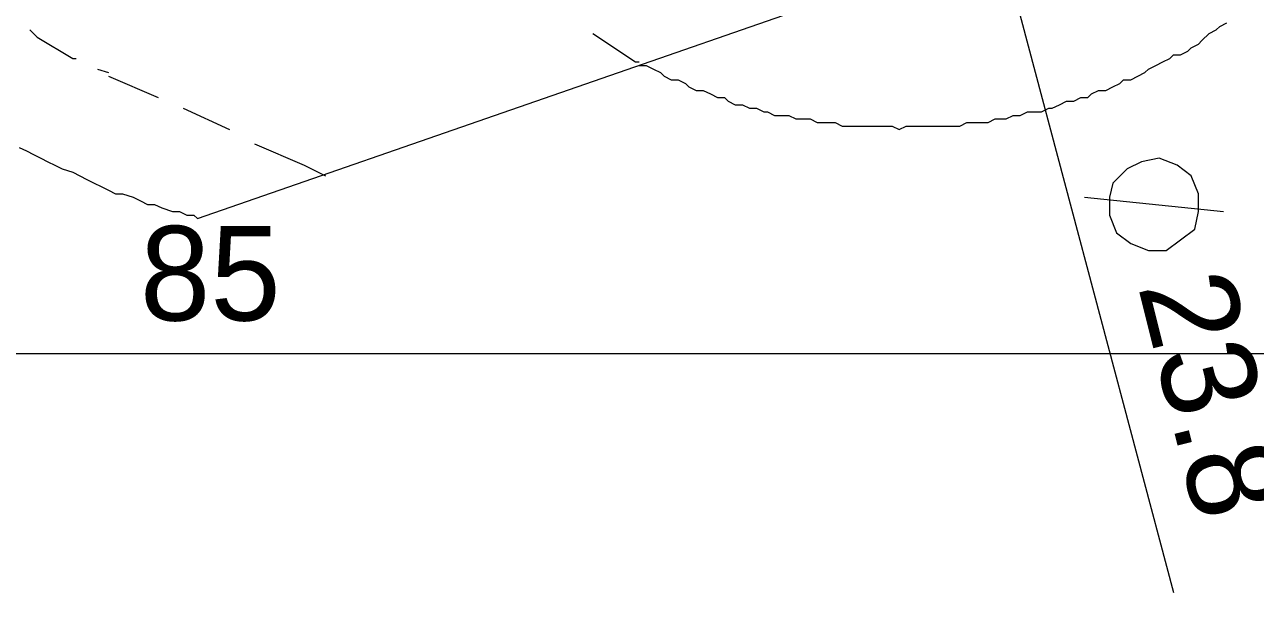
# Model space of a CAD drawing. Header units: millimetres. Extents: x 89051 to 218395, y -330386 to -125649.
# Drawn here: x 100588.4 to 100765.4, y -134391.2 to -134309.5 of the extents above; entities that cross this region are included whole.
import ezdxf

# ---------------------------------------------------------------- set-up
doc = ezdxf.new("R2010")
doc.units = ezdxf.units.MM
doc.header["$LTSCALE"] = 13
doc.layers.add('C00-00-00', color=7, linetype='Continuous')
doc.layers.add('铁心', color=3, linetype='Continuous', lineweight=0)
doc.styles.get("Standard").update_dxf_attribs({"font": 'gbenor.shx', "bigfont": 'gbcbig.shx'})

msp = doc.modelspace()

# ---------------------------------------------------------------- linework, layer by layer
at = {"layer": 'C00-00-00', "lineweight": 15}
for points in [[(100613.28, -134337.37), (100710.61, -134303.56)], [(100676.8, -134315.35), (100677.83, -134315.35), (100678.85, -134315.86), (100679.87, -134316.37), (100680.39, -134316.88), (100681.41, -134317.39), (100682.44, -134317.39), (100683.46, -134317.91), (100683.97, -134318.42), (100685, -134318.93), (100686.02, -134318.93), (100687.05, -134319.44), (100688.07, -134319.96), (100689.09, -134319.96), (100689.61, -134320.47), (100690.63, -134320.98), (100691.66, -134320.98), (100692.68, -134321.49), (100693.7, -134321.49), (100694.73, -134322), (100695.24, -134322), (100696.27, -134322.52), (100697.29, -134322.52), (100698.32, -134322.52), (100699.34, -134323.03), (100700.36, -134323.03), (100701.39, -134323.03), (100702.41, -134323.54), (100703.44, -134323.54), (100704.46, -134323.54), (100704.97, -134323.54), (100706, -134324.05), (100707.02, -134324.05), (100708.05, -134324.05), (100709.07, -134324.05), (100710.1, -134324.05), (100711.12, -134324.05), (100712.15, -134324.05), (100713.17, -134324.05), (100714.19, -134324.57), (100715.22, -134324.05), (100716.24, -134324.05), (100716.76, -134324.05), (100717.78, -134324.05), (100718.8, -134324.05), (100719.83, -134324.05), (100720.85, -134324.05), (100721.88, -134324.05), (100722.9, -134324.05), (100723.93, -134323.54), (100724.95, -134323.54), (100725.98, -134323.54), (100727, -134323.54), (100728.02, -134323.03), (100728.54, -134323.03), (100729.56, -134323.03), (100730.59, -134322.52), (100731.61, -134322.52), (100732.63, -134322), (100733.66, -134322), (100734.68, -134322), (100735.71, -134321.49), (100736.22, -134321.49), (100737.24, -134320.98), (100738.27, -134320.47), (100739.29, -134320.47), (100740.32, -134319.96), (100741.34, -134319.96), (100741.85, -134319.44), (100742.88, -134318.93), (100743.9, -134318.93), (100744.93, -134318.42), (100745.95, -134317.91), (100746.46, -134317.39), (100747.49, -134317.39), (100748.51, -134316.88), (100749.54, -134316.37), (100750.05, -134315.86), (100751.08, -134315.35), (100752.1, -134314.83), (100753.12, -134314.32), (100753.64, -134313.81), (100754.66, -134313.81), (100755.69, -134313.3), (100756.2, -134312.78), (100757.22, -134312.27), (100757.73, -134311.76), (100758.76, -134310.74), (100759.78, -134310.22), (100760.3, -134309.71), (100761.32, -134309.2)], [(100589.21, -134310.22), (100590.23, -134311.25)], [(100670.14, -134310.74), (100676.29, -134314.83)], [(100590.23, -134311.25), (100595.36, -134314.32)], [(100595.36, -134314.32), (100595.87, -134314.32)], [(100598.94, -134315.86), (100600.48, -134316.37)], [(100676.29, -134314.83), (100676.8, -134314.83)], [(100600.48, -134316.88), (100607.65, -134319.96)], [(100611.24, -134321.49), (100617.89, -134324.57)], [(100621.48, -134326.61), (100628.65, -134329.69)], [(100587.67, -134327.13), (100588.7, -134327.64), (100589.72, -134328.15), (100590.75, -134328.66), (100591.77, -134329.18), (100592.79, -134329.69), (100593.82, -134330.2), (100595.36, -134330.71), (100596.38, -134331.22), (100597.41, -134331.74), (100598.43, -134332.25), (100599.45, -134332.76), (100600.48, -134333.27), (100601.5, -134333.79), (100602.53, -134333.79), (100604.06, -134334.3), (100605.09, -134334.81), (100606.11, -134335.32), (100607.14, -134335.32), (100608.16, -134335.83), (100609.7, -134336.35), (100610.72, -134336.35), (100611.75, -134336.86), (100612.77, -134336.86), (100613.28, -134337.37)], [(100628.65, -134329.69), (100631.72, -134331.22)]]:
    msp.add_lwpolyline(points, dxfattribs=at)
at = {"layer": '铁心', "lineweight": 13}
for points in [[(100727.51, -134292.81), (100753.64, -134391.16)], [(100740.83, -134334.3), (100760.81, -134336.35)], [(100794.61, -134356.84), (100434, -134356.84)]]:
    msp.add_lwpolyline(points, dxfattribs=at)
msp.add_lwpolyline([(100752.61, -134341.98), (100754.66, -134340.44), (100756.71, -134338.91), (100757.22, -134336.35), (100757.22, -134333.79), (100756.2, -134331.22), (100754.15, -134329.69), (100751.59, -134328.66), (100749.03, -134329.18), (100746.98, -134330.2), (100744.93, -134332.25), (100744.42, -134334.3), (100744.42, -134336.86), (100745.44, -134339.42), (100747.49, -134340.96), (100750.05, -134341.98)], close=True, dxfattribs=at)

# ---------------------------------------------------------------- texts
at = {"layer": '铁心', "lineweight": 13, "insert": (100599.97, -134352.23), "char_height": 13.605, "attachment_point": 7}
msp.add_mtext('{\\fCenturyGothic|b0|i0|c0; 85 }', dxfattribs=at)
at = {"layer": '铁心', "lineweight": 13, "insert": (100761.71, -134343.81), "char_height": 13.6014, "attachment_point": 1, "rotation": 284}
msp.add_mtext('{\\fCenturyGothic|b0|i0|c0;23.8 }', dxfattribs=at)

doc.saveas('drawing.dxf')
